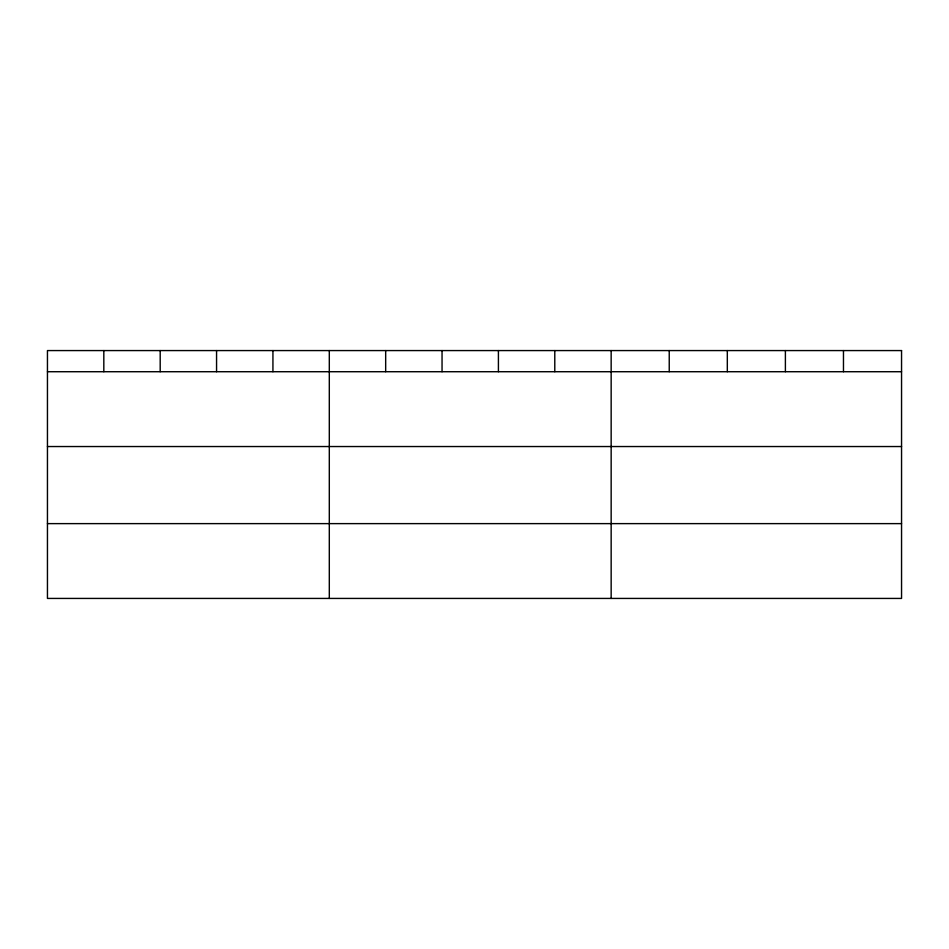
<?xml version="1.0" encoding="UTF-8"?>
<svg xmlns="http://www.w3.org/2000/svg" width="949" height="949" viewBox="0 0 949 949"><rect width="100%" height="100%" fill="white"/><g stroke="black" fill="none" stroke-linecap="round" stroke-linejoin="round"><path stroke-width="1.42" d="M47.45 371.723L901.55 371.723M47.45 446.54L901.55 446.54M47.45 523.623L901.55 523.623M843.471 350.572L843.471 371.723M785.392 350.572L785.392 371.723M727.314 350.572L727.314 371.723M669.235 350.572L669.235 371.723M611.156 350.572L611.156 598.428M554.785 350.572L554.785 371.723M498.415 350.572L498.415 371.723M442.044 350.572L442.044 371.723M385.674 350.572L385.674 371.723M329.303 350.572L329.303 598.428M272.932 350.572L272.932 371.723M216.562 350.572L216.562 371.723M160.191 350.572L160.191 371.723M103.821 350.572L103.821 371.723M901.55 350.572L47.45 350.572L47.45 598.428L901.55 598.428L901.55 350.572"/></g></svg>
